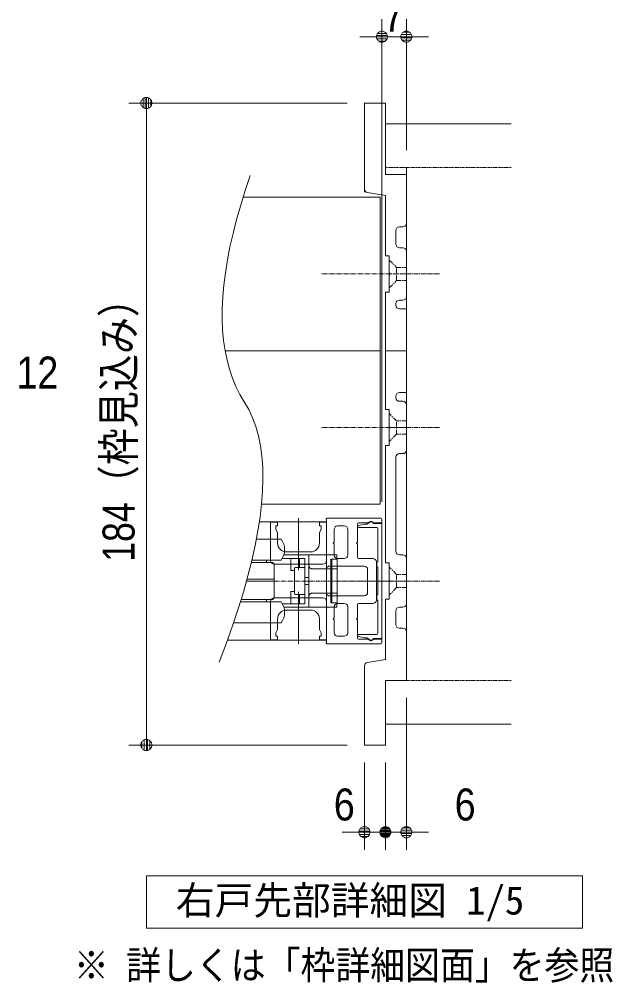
# Model space of a CAD drawing. Units: millimetres, scale not verified. Extents: x -6062 to 6062, y -3045 to 3045.
# Drawn here: x -1178 to -498, y 962 to 2067 of the extents above; entities that cross this region are included whole.
import ezdxf
from ezdxf.enums import TextEntityAlignment as Align

# ---------------------------------------------------------------- set-up
doc = ezdxf.new("R2010")
doc.units = ezdxf.units.MM
doc.header["$LTSCALE"] = 20
for name, pattern in [('CHAIN1', [8, 5, -1, 1, -1]), ('DASHED1', [1.8, 1.2, -0.6]), ('DOUBLE_CHAIN1', [8.8, 5, -1, 0.6, -0.6, 0.6, -1])]:
    doc.linetypes.add(name, pattern=pattern)
for name, color, linetype, lineweight in [('0-0_2寸法-1', 7, 'Continuous', 9), ('0-1_0', 7, 'Continuous', 9), ('0-2_2寸法-2', 7, 'Continuous', 9), ('0-3_2寸法-3', 7, 'Continuous', 9), ('0-4_3一般', 7, 'Continuous', 9)]:
    doc.layers.add(name, color=color, linetype=linetype, lineweight=lineweight)
doc.styles.add('ＭＳ ゴシック', font='')
doc.styles.add('ＭＳ Ｐゴシック', font='')
doc.styles.get('ＭＳ ゴシック').set_extended_font_data('MS Gothic')
doc.styles.get('ＭＳ Ｐゴシック').set_extended_font_data('MS PGothic')

# ---------------------------------------------------------------- blocks, each defined once
blk = doc.blocks.new('_Dot')
at = {"layer": '0-1_0'}
for p, q in [((-10, 0), (-20, 0)), ((9.78, 2), (-9.78, 2)), ((7.99, 6), (-7.99, 6)), ((9.16, -3.98), (-9.16, -3.98)), ((6, -7.98), (-6, -7.98))]:
    blk.add_line(p, q, dxfattribs=at)
for points in [[(10, 0), (9.92, 1.25), (9.69, 2.49), (9.3, 3.68), (8.76, 4.82), (8.09, 5.88), (7.29, 6.85), (6.37, 7.71), (5.36, 8.44), (4.26, 9.05), (3.09, 9.51), (1.87, 9.82), (0.63, 9.98), (-0.63, 9.98), (-1.87, 9.82), (-3.09, 9.51), (-4.26, 9.05), (-5.36, 8.44), (-6.37, 7.71), (-7.29, 6.85), (-8.09, 5.88), (-8.76, 4.82), (-9.3, 3.68), (-9.69, 2.49), (-9.92, 1.25), (-10, 0), (0, 0)], [(-10, 0), (-9.92, -1.25), (-9.69, -2.49), (-9.3, -3.68), (-8.76, -4.82), (-8.09, -5.88), (-7.29, -6.85), (-6.37, -7.71), (-5.36, -8.44), (-4.26, -9.05), (-3.09, -9.51), (-1.87, -9.82), (-0.63, -9.98), (0.63, -9.98), (1.87, -9.82), (3.09, -9.51), (4.26, -9.05), (5.36, -8.44), (6.37, -7.71), (7.29, -6.85), (8.09, -5.88), (8.76, -4.82), (9.3, -3.68), (9.69, -2.49), (9.92, -1.25), (10, 0), (0, 0)]]:
    blk.add_lwpolyline(points, close=True, dxfattribs=at)
blk = doc.blocks.new('グループ-128')
at = {"layer": '0-3_2寸法-3'}
blk.add_lwpolyline([(15100, 21696.9), (25100, 21696.9), (25100, 20496.9), (15100, 20496.9)], close=True, dxfattribs=at)
at = {"layer": '0-3_2寸法-3', "style": 'ＭＳ ゴシック'}
blk.add_text('右戸先部詳細図 1/5', height=650.9, dxfattribs=at).set_placement((15775.3, 20614.5), align=Align.BOTTOM_LEFT)
blk = doc.blocks.new('グループ-129')
at = {"layer": '0-4_3一般'}
for p, q in [((18588, 28707.6), (18588, 29899.6)), ((19220, 29878.7), (19220, 29880.9)), ((19228, 28792.9), (19228, 29864.9)), ((19236, 29896.9), (20476, 29896.9)), ((20500, 29792.9), (20500, 29872.9)), ((19228, 29816.9), (17691.7, 29816.9)), ((17948, 28924.9), (17948, 29804.9)), ((17948, 29804.9), (18108, 29804.9)), ((18068, 29724.9), (18108, 29724.9)), ((18068, 29644.9), (18068, 29724.9)), ((18108, 29564.9), (18068, 29644.9)), ((18108, 29724.9), (18108, 29804.9)), ((19068, 29804.9), (19228, 29804.9)), ((19068, 29724.9), (19068, 29804.9)), ((19108, 29724.9), (19068, 29724.9)), ((19068, 29564.9), (19108, 29644.9)), ((19108, 29644.9), (19108, 29724.9)), ((19228, 29816.9), (19228, 27096.9)), ((19228, 29804.9), (19228, 28924.9)), ((19404, 29640.9), (19404, 29348.9)), ((19636, 29720.9), (19484, 29720.9)), ((19716, 29640.9), (19716, 29052.9)), ((19940, 29768.9), (19940, 29348.9)), ((19948, 29709.2), (19948, 29704.9)), ((19964, 29792.9), (20193.4, 29792.9)), ((20100.2, 29759.3), (19967.3, 29732.7)), ((19972, 29680.9), (20380, 29680.9)), ((20303.9, 29792.9), (20500, 29792.9)), ((20404, 29656.9), (20404, 28896.9)), ((18188, 29416.9), (17623.3, 29416.9)), ((18108, 29324.9), (18108, 29564.9)), ((19068, 29324.9), (19068, 29564.9)), ((19404, 29348.9), (19380, 29324.9)), ((19380, 29324.9), (19404, 29300.9)), ((19404, 29300.9), (19404, 29052.9)), ((19940, 29348.9), (19916, 29324.9)), ((19916, 29324.9), (19940, 29300.9)), ((19940, 29300.9), (19940, 28996.9)), ((18214.4, 28976.9), (18412, 28976.9)), ((18828, 29056.9), (18249.6, 29056.9)), ((18868, 29124.9), (18308, 29124.9)), ((18412, 28696.9), (18412, 28976.9)), ((18412, 28976.9), (18612, 28976.9)), ((18612, 28976.9), (18732, 28976.9)), ((18612, 28768.9), (18612, 28976.9)), ((18732, 28768.9), (18732, 28976.9)), ((19228, 29056.9), (18908, 29056.9)), ((19228, 29056.9), (19228, 28736.9)), ((19228, 29056.9), (19468, 29056.9)), ((19332, 28960.9), (19468, 28960.9)), ((19332, 28736.9), (19332, 28960.9)), ((19348, 28956.9), (19332, 28956.9)), ((19348, 28956.9), (19476, 28956.9)), ((19348, 28916.9), (19348, 28956.9)), ((19468, 29056.9), (19468, 28960.9)), ((19476, 28956.9), (19476, 28916.9)), ((19636, 28972.9), (19484, 28972.9)), ((20292, 28972.9), (19964, 28972.9)), ((17506.1, 28880.9), (17988, 28880.9)), ((18188, 28936.9), (17519.5, 28936.9)), ((17852, 28880.9), (17852, 28936.9)), ((19148, 28844.9), (18028, 28844.9)), ((18492, 28168.9), (18492, 28744.9)), ((18543.2, 28768.9), (18516, 28768.9)), ((18732, 28758.2), (18732, 28748.3)), ((18828.1, 28793.5), (18828, 28796.3)), ((19228, 28734), (18908, 28734)), ((19332, 28736.9), (19228, 28736.9)), ((19228, 28736.9), (19228, 28734)), ((19252, 28776.9), (19244, 28776.9)), ((19268, 28796.9), (19268, 28792.9)), ((20092, 28796.9), (19268, 28796.9)), ((19332, 28176.9), (19332, 28736.9)), ((19348, 28916.9), (19348, 28776.9)), ((19348, 28176.9), (19348, 28736.9)), ((19476, 28916.9), (19476, 28776.9)), ((19476, 28776.9), (19476, 28736.9)), ((19476, 28176.9), (19476, 28736.9)), ((20372, 28020.9), (20372, 28892.9)), ((20404, 28776.9), (20404, 28136.9)), ((18412, 28696.9), (18492, 28696.9)), ((18828, 28536.9), (18732, 28536.9)), ((20172, 28196.9), (20172, 28716.9)), ((17988, 28456.9), (17396, 28456.9)), ((17988, 28496.9), (17407, 28496.9)), ((17988, 28456.9), (18028, 28456.9)), ((18028, 28496.9), (18028, 28456.9)), ((18028, 28456.9), (18028, 28072.9)), ((18828, 28376.9), (18732, 28376.9)), ((19916, 28456.9), (20537.9, 28456.9)), ((20181.4, 28456.9), (20661.4, 28456.9)), ((18028, 28068.9), (19148, 28068.9)), ((18492, 28216.9), (18412, 28216.9)), ((18412, 27936.9), (18412, 28216.9)), ((18516, 28144.9), (18543.2, 28144.9)), ((18732, 28144.9), (18543.2, 28144.9)), ((18588, 27014.1), (18588, 28206.1)), ((18612, 27936.9), (18612, 28144.9)), ((18732, 28155.5), (18732, 28144.9)), ((18828.1, 28120.2), (18828, 28117.5)), ((18828, 27856.9), (18828, 28117.5)), ((18908, 28179.8), (19228, 28179.8)), ((19228, 28179.8), (19228, 28176.9)), ((19228, 28120.9), (19228, 27048.9)), ((19252, 28136.9), (19244, 28136.9)), ((19348, 28176.9), (19476, 28176.9)), ((19348, 28136.9), (19348, 28176.9)), ((19348, 28136.9), (19348, 27996.9)), ((19476, 28176.9), (19476, 28136.9)), ((19476, 28136.9), (19476, 27996.9)), ((17255.2, 27976.9), (18188, 27976.9)), ((17988, 28032.9), (17272.5, 28032.9)), ((17852, 27976.9), (17852, 28032.9)), ((17948, 27108.9), (17948, 27988.9)), ((18214.4, 27936.9), (18412, 27936.9)), ((18828, 27856.9), (18249.6, 27856.9)), ((18412, 27936.9), (18612, 27936.9)), ((18908, 27856.9), (18828, 27856.9)), ((19228, 27856.9), (18908, 27856.9)), ((19228, 27988.9), (19228, 27108.9)), ((19348, 27956.9), (19332, 27956.9)), ((19348, 27956.9), (19348, 27996.9)), ((19476, 27956.9), (19348, 27956.9)), ((19404, 27612.9), (19404, 27860.9)), ((19468, 27952.9), (19468, 27856.9)), ((19476, 27996.9), (19476, 27956.9)), ((19636, 27940.9), (19484, 27940.9)), ((19716, 27272.9), (19716, 27860.9)), ((19940, 27612.9), (19940, 27916.9)), ((20292, 27940.9), (19964, 27940.9)), ((20404, 28016.9), (20404, 27256.9)), ((18308, 27788.9), (18868, 27788.9)), ((17099.3, 27496.9), (18188, 27496.9)), ((18108, 27348.9), (18108, 27588.9)), ((19068, 27348.9), (19068, 27588.9)), ((19404, 27612.9), (19380, 27588.9)), ((19380, 27588.9), (19404, 27564.9)), ((19404, 27272.9), (19404, 27564.9)), ((19940, 27612.9), (19916, 27588.9)), ((19916, 27588.9), (19940, 27564.9)), ((19940, 27144.9), (19940, 27564.9)), ((18068, 27268.9), (18108, 27348.9)), ((18068, 27188.9), (18068, 27268.9)), ((18108, 27188.9), (18068, 27188.9)), ((18108, 27108.9), (18108, 27188.9)), ((19108, 27268.9), (19068, 27348.9)), ((19068, 27188.9), (19108, 27188.9)), ((19068, 27108.9), (19068, 27188.9)), ((19108, 27188.9), (19108, 27268.9)), ((19636, 27192.9), (19484, 27192.9)), ((19948, 27208.9), (19948, 27204.6)), ((19967.3, 27181), (20100.2, 27154.4)), ((20380, 27232.9), (19972, 27232.9)), ((19228, 27096.9), (16959.3, 27096.9)), ((18108, 27108.9), (17948, 27108.9)), ((19228, 27108.9), (19068, 27108.9)), ((19220, 27035), (19220, 27032.9)), ((19236, 27016.9), (20476, 27016.9)), ((19964, 27120.9), (20193.4, 27120.9)), ((20303.9, 27120.9), (20500, 27120.9)), ((20500, 27120.9), (20500, 27040.9))]:
    blk.add_line(p, q, dxfattribs=at)
at = {"layer": '0-4_3一般', "linetype": 'CHAIN1'}
blk.add_line((21329.9, 28456.9), (17396, 28456.9), dxfattribs=at)
at = {"layer": '0-4_3一般'}
for points in [[(20240, 29811.5), (20152.3, 29760.9), (20115.9, 29760.9)], [(20300, 27136.9), (20500, 27136.9), (20500, 29776.9), (20300, 29776.9)], [(18828, 28117.5), (18828, 28796.3), (18828, 29056.9), (18908, 29056.9)], [(18028, 28840.9), (18028, 28496.9), (17988, 28496.9)], [(18543.2, 28768.9), (18732, 28768.9), (18732, 28758.2)], [(18732, 28748.3), (18732, 28165.4), (18732, 28155.5)], [(18908, 28734), (18905.2, 28734.2), (18902.5, 28734.6), (18899.7, 28734.9), (18897, 28735.4), (18894.2, 28735.9), (18891.5, 28736.5), (18888.8, 28737.2), (18886.1, 28737.9), (18883.4, 28738.7), (18880.7, 28739.6), (18878, 28740.5), (18875.3, 28741.5), (18872.6, 28742.6), (18870, 28743.8), (18867.3, 28745), (18864.7, 28746.3), (18862, 28747.7), (18859.4, 28749.1), (18856.8, 28750.7), (18854.2, 28752.3), (18851.6, 28753.9), (18849.2, 28755.6), (18846.9, 28757.4), (18844.8, 28759.2), (18842.7, 28761.1), (18840.8, 28763), (18839.1, 28765), (18837.5, 28767.1), (18835.9, 28769.2), (18834.6, 28771.4), (18833.3, 28773.6), (18832.2, 28775.9), (18831.2, 28778.2), (18830.4, 28780.6), (18829.7, 28783.1), (18829.1, 28785.6), (18828.6, 28788.2), (18828.3, 28790.8), (18828.1, 28793.5)], [(19476, 28736.9), (19348, 28736.9), (19348, 28776.9)], [(20404, 28896.9), (20380, 28896.9), (20380, 28776.9), (20404, 28776.9)], [(18612, 27936.9), (18732, 27936.9), (18732, 28144.9)], [(18908, 28179.8), (18905.2, 28179.5), (18902.5, 28179.2), (18899.7, 28178.8), (18897, 28178.4), (18894.2, 28177.9), (18891.5, 28177.3), (18888.8, 28176.6), (18886.1, 28175.9), (18883.4, 28175.1), (18880.7, 28174.2), (18878, 28173.2), (18875.3, 28172.2), (18872.6, 28171.1), (18870, 28170), (18867.3, 28168.7), (18864.7, 28167.4), (18862, 28166.1), (18859.4, 28164.6), (18856.8, 28163.1), (18854.2, 28161.5), (18851.6, 28159.9), (18849.2, 28158.2), (18846.9, 28156.4), (18844.8, 28154.6), (18842.7, 28152.7), (18840.8, 28150.7), (18839.1, 28148.7), (18837.5, 28146.7), (18835.9, 28144.6), (18834.6, 28142.4), (18833.3, 28140.2), (18832.2, 28137.9), (18831.2, 28135.5), (18830.4, 28133.1), (18829.7, 28130.7), (18829.1, 28128.1), (18828.6, 28125.6), (18828.3, 28122.9), (18828.1, 28120.2)], [(19468, 27952.9), (19332, 27952.9), (19332, 28176.9), (19228, 28176.9), (19228, 27856.9), (19468, 27856.9)], [(20092, 28116.9), (19268, 28116.9), (19268, 28120.9)], [(20404, 28136.9), (20380, 28136.9), (20380, 28016.9), (20404, 28016.9)], [(20115.9, 27152.9), (20152.3, 27152.9), (20240, 27102.2)]]:
    blk.add_lwpolyline(points, dxfattribs=at)
for centre, radius, start, end in [((19236, 29880.9), 16, 90, 180), ((19236, 29878.7), 16, 180, 240), ((20244, 29768.9), 56, 33.74899, 154.62307), ((20476, 29872.9), 24, 0, 90), ((19484, 29640.9), 80, 90, 180), ((19636, 29640.9), 80, 0, 90), ((19964, 29768.9), 24, 90, 180), ((19972, 29709.2), 24, 101.30993, 180), ((19972, 29704.9), 24, 180, 270), ((20115.9, 29680.9), 80, 90, 101.30993), ((20260, 29776.9), 40, 0, 120), ((20303.9, 29808.9), 16, 213.74899, 270), ((20380, 29656.9), 24, 0, 90), ((17868, 29176.9), 400, 323.1301, 36.8699), ((18308, 29324.9), 200, 180, 270), ((18868, 29324.9), 200, 270, 0), ((19484, 29052.9), 80, 180, 270), ((19636, 29052.9), 80, 270, 0), ((19964, 28996.9), 24, 180, 270), ((20292, 28892.9), 80, 0, 90), ((18028, 28924.9), 80, 180, 270), ((17988, 28840.9), 40, 0, 90), ((18516, 28744.9), 24, 90, 180), ((19148, 28924.9), 80, 270, 0), ((19244, 28792.9), 16, 180, 270), ((19252, 28792.9), 16, 270, 0), ((20092, 28716.9), 80, 0, 90), ((18028, 27988.9), 80, 90, 180), ((17988, 28072.9), 40, 270, 0), ((18516, 28168.9), 24, 180, 270), ((19148, 27988.9), 80, 0, 90), ((19244, 28120.9), 16, 90, 180), ((19252, 28120.9), 16, 0, 90), ((20092, 28196.9), 80, 270, 0), ((17868, 27736.9), 400, 323.1301, 36.8699), ((19484, 27860.9), 80, 90, 180), ((19636, 27860.9), 80, 0, 90), ((19964, 27916.9), 24, 90, 180), ((20292, 28020.9), 80, 270, 0), ((18308, 27588.9), 200, 90, 180), ((18868, 27588.9), 200, 0, 90), ((19484, 27272.9), 80, 180, 270), ((19636, 27272.9), 80, 270, 0), ((19972, 27208.9), 24, 90, 180), ((19972, 27204.6), 24, 180, 258.69007), ((20380, 27256.9), 24, 270, 0), ((19236, 27035), 16, 120, 180), ((19236, 27032.9), 16, 180, 270), ((19964, 27144.9), 24, 180, 270), ((20115.9, 27232.9), 80, 258.69007, 270), ((20244, 27144.9), 56, 205.37693, 326.25101), ((20260, 27136.9), 40, 240, 0), ((20303.9, 27104.9), 16, 90, 146.25101), ((20476, 27040.9), 24, 270, 0)]:
    blk.add_arc(centre, radius, start, end, dxfattribs=at)
blk = doc.blocks.new('グループ-130')
at = {"layer": '0-4_3一般'}
blk.add_line((16930.9, 27018.3), (16772.3, 26596.9), dxfattribs=at)
for points in [[(17482.4, 37756.9), (17366.4, 37410.9), (17261.9, 37074.1), (17168.9, 36746.3), (17087.3, 36427.6), (17017.3, 36118), (16958.8, 35817.5), (16911.7, 35526), (16876.2, 35243.6), (16852.1, 34970.4), (16839.5, 34706.1), (16838.4, 34451), (16848.8, 34205), (16870.7, 33968), (16904.1, 33740.2), (16948.9, 33521.4), (17005.3, 33311.7), (17073.1, 33111.1), (17152.5, 32919.5), (17243.3, 32737.1), (17345.6, 32563.7), (17446.9, 32388.4), (17534.4, 32200.1), (17608.3, 31998.9), (17668.5, 31784.7), (17715, 31557.6), (17747.9, 31317.6), (17767.1, 31064.6), (17772.6, 30798.6), (17764.5, 30519.7), (17742.6, 30227.8), (17707.1, 29923), (17657.9, 29605.2), (17595.1, 29274.5), (17518.6, 28930.8), (17428.4, 28574.2), (17324.5, 28204.7), (17207, 27822.1), (17075.8, 27426.7), (16930.9, 27018.3)], [(17741.4, 30216.9), (20460, 30216.9), (20460, 33736.9), (16905.3, 33736.9), (20460, 33736.9), (20460, 37256.9), (17317.9, 37256.9)]]:
    blk.add_lwpolyline(points, dxfattribs=at)
blk.add_blockref('グループ-129', (0, 0), dxfattribs=at)
blk = doc.blocks.new('グループ-131')
at = {"layer": '0-4_3一般'}
for p, q in [((20100, 37444.7), (20100, 39416.9)), ((23460, 38936.9), (20580, 38936.9)), ((21060, 37776.9), (20580, 37776.9)), ((21060, 37936.9), (21060, 26176.9)), ((21060, 36656.9), (21060, 37776.9)), ((20166.8, 37365.7), (20580, 37296.9)), ((20580, 35912.9), (20580, 37296.9)), ((20820, 36176.9), (20820, 36496.9)), ((20900, 36576.9), (20980, 36576.9)), ((20980, 36096.9), (20900, 36096.9)), ((21060, 34976.9), (21060, 36016.9)), ((20580, 35912.9), (20668, 35912.9)), ((20668, 35912.9), (20668, 35520.9)), ((20692, 35496.9), (20668, 35520.9)), ((20692, 35496.9), (20668, 35472.9)), ((20668, 35472.9), (20668, 35080.9)), ((20580, 33736.9), (20580, 35080.9)), ((20668, 35080.9), (20580, 35080.9)), ((20820, 34776.9), (20820, 34816.9)), ((20900, 34896.9), (20980, 34896.9)), ((21060, 34696.9), (20900, 34696.9)), ((21060, 33736.9), (21060, 34696.9)), ((21060, 33736.9), (20580, 33736.9)), ((20580, 32392.9), (20580, 33736.9)), ((20580, 33736.9), (21060, 33736.9)), ((21060, 32776.9), (21060, 33736.9)), ((20820, 32656.9), (20820, 32696.9)), ((20900, 32776.9), (21060, 32776.9)), ((20980, 32576.9), (20900, 32576.9)), ((21060, 31456.9), (21060, 32496.9)), ((20668, 32392.9), (20580, 32392.9)), ((20668, 32392.9), (20668, 32000.9)), ((20668, 32000.9), (20692, 31976.9)), ((20668, 31952.9), (20692, 31976.9)), ((20668, 31952.9), (20668, 31560.9)), ((20668, 31560.9), (20580, 31560.9)), ((20580, 28872.9), (20580, 31560.9)), ((20900, 31376.9), (20980, 31376.9)), ((20820, 29136.9), (20820, 31296.9)), ((20980, 29056.9), (20900, 29056.9)), ((21060, 27936.9), (21060, 28976.9)), ((20580, 28872.9), (20668, 28872.9)), ((20668, 28872.9), (20668, 28480.9)), ((20668, 28480.9), (20692, 28456.9)), ((20668, 28432.9), (20692, 28456.9)), ((20668, 28432.9), (20668, 28040.9)), ((20668, 28040.9), (20580, 28040.9)), ((20580, 26656.9), (20580, 28040.9)), ((20900, 27856.9), (20980, 27856.9)), ((20820, 27456.9), (20820, 27776.9)), ((20980, 27376.9), (20900, 27376.9)), ((21060, 26176.9), (21060, 27296.9)), ((20100, 24696.9), (20100, 26509.1)), ((20580, 26656.9), (20166.8, 26588)), ((20580, 26176.9), (21060, 26176.9)), ((23460, 25176.9), (20580, 25176.9))]:
    blk.add_line(p, q, dxfattribs=at)
at = {"layer": '0-4_3一般', "linetype": 'DASHED1'}
for p, q in [((23460, 37936.9), (20580, 37936.9)), ((23460, 26176.9), (20580, 26176.9))]:
    blk.add_line(p, q, dxfattribs=at)
at = {"layer": '0-4_3一般', "linetype": 'DOUBLE_CHAIN1'}
for p, q in [((20100, 37444.7), (20100, 37376.9)), ((20166.8, 37365.7), (20100, 37376.9)), ((20668, 35816.9), (20836, 35648.9)), ((20836, 35344.9), (20836, 35648.9)), ((20836, 35648.9), (21060, 35648.9)), ((20668, 35176.9), (20836, 35344.9)), ((20836, 35344.9), (21060, 35344.9)), ((20836, 31824.9), (20668, 31656.9)), ((20836, 28608.9), (20668, 28776.9)), ((21060, 28608.9), (20836, 28608.9)), ((20836, 28304.9), (20836, 28608.9)), ((20836, 28304.9), (20668, 28136.9)), ((21060, 28304.9), (20836, 28304.9))]:
    blk.add_line(p, q, dxfattribs=at)
at = {"layer": '0-4_3一般', "linetype": 'CHAIN1'}
for p, q in [((21815.8, 35496.9), (19095.8, 35496.9)), ((20634.3, 35496.9), (21122.3, 35496.9)), ((21815.8, 31976.9), (19095.8, 31976.9)), ((21110.1, 31976.9), (20593.3, 31976.9)), ((21815.8, 28456.9), (19095.8, 28456.9)), ((20181.4, 28456.9), (20661.4, 28456.9)), ((21110.1, 28456.9), (20593.3, 28456.9))]:
    blk.add_line(p, q, dxfattribs=at)
at = {"layer": '0-4_3一般'}
for points in [[(20580, 37776.9), (20580, 39416.9), (20100, 39416.9)], [(20100, 24696.9), (20580, 24696.9), (20580, 26176.9)]]:
    blk.add_lwpolyline(points, dxfattribs=at)
at = {"layer": '0-4_3一般', "linetype": 'DOUBLE_CHAIN1'}
for points in [[(21060, 32128.9), (20836, 32128.9), (20668, 32296.9)], [(21060, 31824.9), (20836, 31824.9), (20836, 32128.9)]]:
    blk.add_lwpolyline(points, dxfattribs=at)
at = {"layer": '0-4_3一般'}
for centre, start, end in [((20180, 37444.7), 180, 220.26884), ((20180, 37444.7), 220.26884, 260.53768), ((20900, 36496.9), 135, 180), ((20900, 36496.9), 90, 135), ((20980, 36656.9), 270, 315), ((20980, 36656.9), 315, 0), ((20900, 36176.9), 180, 225), ((20900, 36176.9), 225, 270), ((20980, 36016.9), 45, 90), ((20980, 36016.9), 0, 45), ((20980, 34976.9), 270, 315), ((20980, 34976.9), 315, 0), ((20900, 34816.9), 135, 180), ((20900, 34776.9), 180, 225), ((20900, 34816.9), 90, 135), ((20900, 34776.9), 225, 270), ((20900, 32696.9), 135, 180), ((20900, 32696.9), 90, 135), ((20900, 32656.9), 180, 225), ((20900, 32656.9), 225, 270), ((20980, 32496.9), 45, 90), ((20980, 32496.9), 0, 45), ((20900, 31296.9), 90, 135), ((20980, 31456.9), 270, 315), ((20980, 31456.9), 315, 0), ((20900, 31296.9), 135, 180), ((20900, 29136.9), 180, 225), ((20900, 29136.9), 225, 270), ((20980, 28976.9), 45, 90), ((20980, 28976.9), 0, 45), ((20900, 27776.9), 90, 135), ((20980, 27936.9), 270, 315), ((20980, 27936.9), 315, 0), ((20900, 27776.9), 135, 180), ((20900, 27456.9), 180, 225), ((20900, 27456.9), 225, 270), ((20980, 27296.9), 45, 90), ((20980, 27296.9), 0, 45), ((20180, 26509.1), 139.73116, 180), ((20180, 26509.1), 99.46232, 139.73116)]:
    blk.add_arc(centre, 80, start, end, dxfattribs=at)
blk.add_blockref('グループ-130', (0, 0), dxfattribs=at)

msp = doc.modelspace()

# ---------------------------------------------------------------- linework, layer by layer
at = {"layer": '0-0_2寸法-1'}
for p, q in [((-762.5, 1513.64), (-762.5, 2066.84)), ((-734.5, 1916.84), (-734.5, 2066.84)), ((-775.21, 2046.84), (-787.92, 2046.84)), ((-762.5, 2046.84), (-734.5, 2046.84)), ((-721.79, 2046.84), (-709.08, 2046.84)), ((-802.5, 1970.84), (-1052.5, 1970.84)), ((-1032.5, 1958.13), (-1032.5, 1247.56)), ((-802.5, 1234.84), (-1052.5, 1234.84))]:
    msp.add_line(p, q, dxfattribs=at)
at = {"layer": '0-2_2寸法-2'}
for p, q in [((-734.5, 1288.84), (-734.5, 1114.84)), ((-782.5, 1214.84), (-782.5, 1114.84)), ((-758.5, 1214.84), (-758.5, 1114.84)), ((-758.5, 1214.84), (-758.5, 1114.84)), ((-795.21, 1134.84), (-807.92, 1134.84)), ((-771.21, 1134.84), (-783.92, 1134.84)), ((-758.5, 1134.84), (-782.5, 1134.84)), ((-758.5, 1134.84), (-734.5, 1134.84)), ((-745.79, 1134.84), (-733.08, 1134.84)), ((-721.79, 1134.84), (-709.08, 1134.84))]:
    msp.add_line(p, q, dxfattribs=at)

# ---------------------------------------------------------------- block references
at = {"layer": '0-0_2寸法-1', "xscale": 0.6356201, "yscale": 0.6356201}
msp.add_blockref('_Dot', (-762.5, 2046.84), dxfattribs=at)
for p, rotation in [((-734.5, 2046.84), 180), ((-1032.5, 1970.84), 90), ((-1032.5, 1234.84), 270)]:
    msp.add_blockref('_Dot', p, dxfattribs=dict(at, rotation=rotation))
at = {"layer": '0-2_2寸法-2', "xscale": 0.6356201, "yscale": 0.6356201}
for p in [(-782.5, 1134.84), (-758.5, 1134.84)]:
    msp.add_blockref('_Dot', p, dxfattribs=at)
at = {"layer": '0-2_2寸法-2', "xscale": 0.6356201, "yscale": 0.6356201, "rotation": 180}
for p in [(-758.5, 1134.84), (-734.5, 1134.84)]:
    msp.add_blockref('_Dot', p, dxfattribs=at)
at = {"layer": '0-3_2寸法-3', "xscale": 0.05, "yscale": 0.05}
msp.add_blockref('グループ-128', (-1787.5, 0), dxfattribs=at)
at = {"layer": '0-4_3一般', "xscale": 0.05, "yscale": 0.05}
msp.add_blockref('グループ-131', (-1787.5, 0), dxfattribs=at)

# ---------------------------------------------------------------- texts
at = {"layer": '0-0_2寸法-1', "style": 'ＭＳ Ｐゴシック', "width": 0.9}
msp.add_text('7', height=36.66, dxfattribs=at).set_placement((-760.9, 2041.79), align=Align.BOTTOM_LEFT)
at = {"layer": '0-0_2寸法-1', "style": 'ＭＳ Ｐゴシック', "width": 0.85}
msp.add_text('184（枠見込み）', height=36.66, rotation=90, dxfattribs=at).set_placement((-1035.03, 1444.93), align=Align.BOTTOM_LEFT)
at = {"layer": '0-2_2寸法-2', "style": 'ＭＳ Ｐゴシック', "width": 0.9}
for s, p in [('12', (-1181.43, 1632.48)), ('6', (-817.65, 1137.32)), ('6', (-679.12, 1137.32))]:
    msp.add_text(s, height=36.66, dxfattribs=at).set_placement(p, align=Align.BOTTOM_LEFT)
at = {"layer": '0-3_2寸法-3', "style": 'ＭＳ ゴシック', "width": 0.9}
msp.add_text('※ 詳しくは「枠詳細図面」を参照', height=32.55, dxfattribs=at).set_placement((-1115.54, 956.36), align=Align.BOTTOM_LEFT)

doc.saveas('drawing.dxf')
